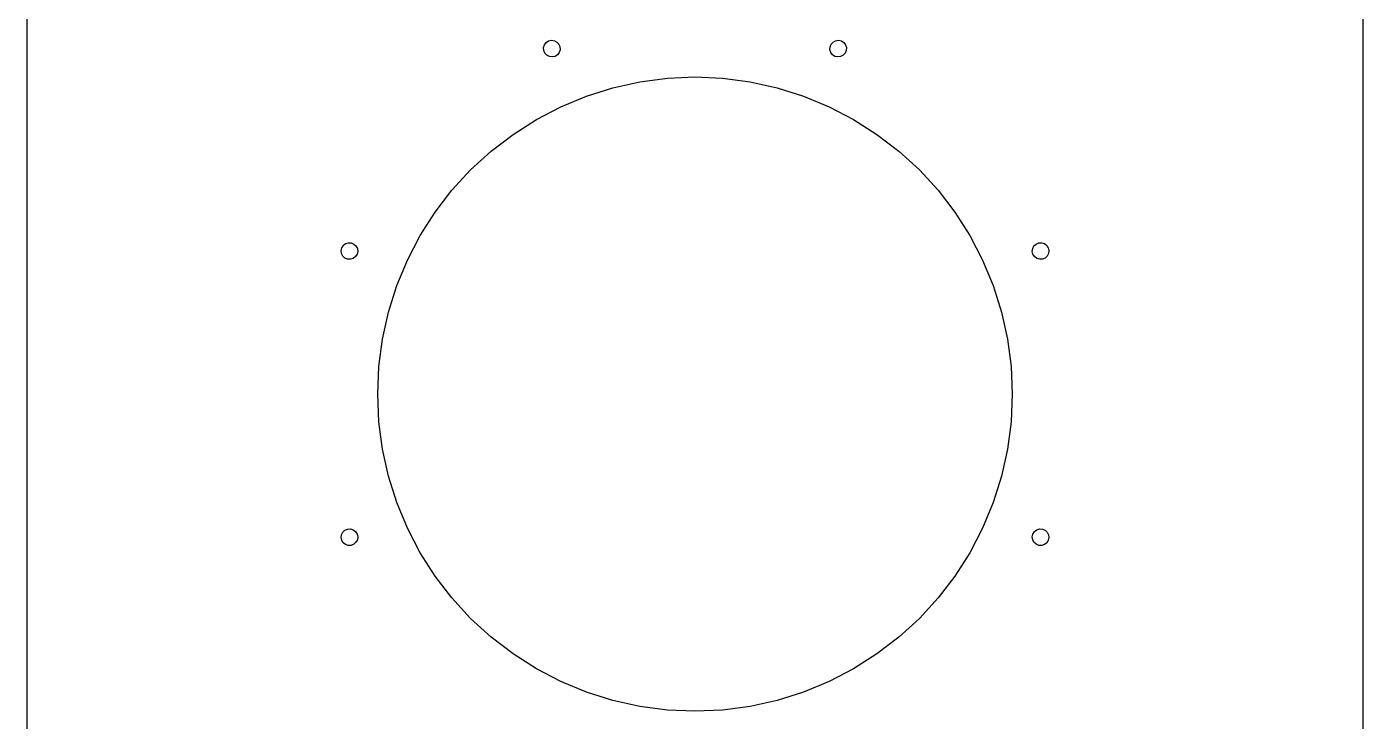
# Model space of a CAD drawing. Header units: metres. Extents: x 0 to 241, y -186 to 186.
# Drawn here: x 0 to 240.8, y -59 to 66.2 of the extents above; entities that cross this region are included whole.
import ezdxf

# ---------------------------------------------------------------- set-up
doc = ezdxf.new("R2010")
doc.units = ezdxf.units.M

msp = doc.modelspace()

# ---------------------------------------------------------------- linework, layer by layer
for p, q in [((0, 186.343), (0, -186.343)), ((240.757, -186.343), (240.757, 186.343)), ((93.1041, 62.4516), (93.2607, 62.9484)), ((93.2607, 62.9484), (93.5779, 63.3617)), ((93.5779, 63.3617), (94.0172, 63.6416)), ((94.0172, 63.6416), (94.5258, 63.7544)), ((94.5258, 63.7544), (95.0423, 63.6864)), ((95.0423, 63.6864), (95.5044, 63.4458)), ((95.5044, 63.4458), (95.8563, 63.0617)), ((95.8563, 63.0617), (96.0557, 62.5804)), ((144.701, 62.5804), (144.901, 63.0617)), ((144.901, 63.0617), (145.253, 63.4458)), ((145.253, 63.4458), (145.715, 63.6864)), ((145.715, 63.6864), (146.231, 63.7544)), ((146.231, 63.7544), (146.74, 63.6416)), ((146.74, 63.6416), (147.179, 63.3617)), ((147.179, 63.3617), (147.496, 62.9484)), ((147.496, 62.9484), (147.653, 62.4516)), ((93.1268, 61.9311), (93.1041, 62.4516)), ((93.3262, 61.4498), (93.1268, 61.9311)), ((93.6781, 61.0658), (93.3262, 61.4498)), ((94.1402, 60.8252), (93.6781, 61.0658)), ((94.6567, 60.7572), (94.1402, 60.8252)), ((95.1653, 60.87), (94.6567, 60.7572)), ((95.6046, 61.1499), (95.1653, 60.87)), ((95.9218, 61.5632), (95.6046, 61.1499)), ((96.0784, 62.06), (95.9218, 61.5632)), ((96.0557, 62.5804), (96.0784, 62.06)), ((144.678, 62.06), (144.701, 62.5804)), ((144.835, 61.5632), (144.678, 62.06)), ((145.152, 61.1499), (144.835, 61.5632)), ((145.592, 60.87), (145.152, 61.1499)), ((146.1, 60.7572), (145.592, 60.87)), ((146.617, 60.8252), (146.1, 60.7572)), ((147.079, 61.0658), (146.617, 60.8252)), ((147.431, 61.4498), (147.079, 61.0658)), ((147.63, 61.9311), (147.431, 61.4498)), ((147.653, 62.4516), (147.63, 61.9311)), ((105.587, 55.2028), (110.454, 56.2819)), ((110.454, 56.2819), (115.397, 56.9327)), ((115.397, 56.9327), (120.378, 57.1502)), ((120.378, 57.1502), (125.359, 56.9327)), ((125.359, 56.9327), (130.302, 56.2819)), ((130.302, 56.2819), (135.17, 55.2028)), ((96.2257, 51.7957), (100.832, 53.7036)), ((100.832, 53.7036), (105.587, 55.2028)), ((135.17, 55.2028), (139.925, 53.7036)), ((139.925, 53.7036), (144.531, 51.7957)), ((91.8033, 49.4935), (96.2257, 51.7957)), ((144.531, 51.7957), (148.954, 49.4935)), ((87.5984, 46.8147), (91.8033, 49.4935)), ((148.954, 49.4935), (153.158, 46.8147)), ((83.643, 43.7796), (87.5984, 46.8147)), ((153.158, 46.8147), (157.114, 43.7796)), ((79.9672, 40.4113), (83.643, 43.7796)), ((157.114, 43.7796), (160.79, 40.4113)), ((76.5989, 36.7354), (79.9672, 40.4113)), ((160.79, 40.4113), (164.158, 36.7354)), ((73.5638, 32.78), (76.5989, 36.7354)), ((164.158, 36.7354), (167.193, 32.78)), ((70.8849, 28.5751), (73.5638, 32.78)), ((167.193, 32.78), (169.872, 28.5751)), ((56.7368, 26.3612), (57.0167, 26.8006)), ((57.0167, 26.8006), (57.43, 27.1177)), ((57.43, 27.1177), (57.9268, 27.2744)), ((57.9268, 27.2744), (58.4473, 27.2516)), ((58.4473, 27.2516), (58.9286, 27.0523)), ((58.9286, 27.0523), (59.3127, 26.7003)), ((59.3127, 26.7003), (59.5532, 26.2383)), ((68.5828, 24.1527), (70.8849, 28.5751)), ((169.872, 28.5751), (172.174, 24.1527)), ((181.204, 26.2383), (181.444, 26.7003)), ((181.444, 26.7003), (181.828, 27.0523)), ((181.828, 27.0523), (182.31, 27.2516)), ((182.31, 27.2516), (182.83, 27.2744)), ((182.83, 27.2744), (183.327, 27.1177)), ((183.327, 27.1177), (183.74, 26.8006)), ((183.74, 26.8006), (184.02, 26.3612)), ((56.6241, 25.8526), (56.7368, 26.3612)), ((56.6921, 25.3361), (56.6241, 25.8526)), ((56.9326, 24.874), (56.6921, 25.3361)), ((57.3167, 24.5221), (56.9326, 24.874)), ((57.798, 24.3227), (57.3167, 24.5221)), ((58.3184, 24.3), (57.798, 24.3227)), ((58.8153, 24.4567), (58.3184, 24.3)), ((59.2286, 24.7738), (58.8153, 24.4567)), ((59.5085, 25.2132), (59.2286, 24.7738)), ((59.6212, 25.7218), (59.5085, 25.2132)), ((59.5532, 26.2383), (59.6212, 25.7218)), ((66.6748, 19.5465), (68.5828, 24.1527)), ((172.174, 24.1527), (174.082, 19.5465)), ((181.136, 25.7218), (181.204, 26.2383)), ((181.248, 25.2132), (181.136, 25.7218)), ((181.528, 24.7738), (181.248, 25.2132)), ((181.942, 24.4567), (181.528, 24.7738)), ((182.438, 24.3), (181.942, 24.4567)), ((182.959, 24.3227), (182.438, 24.3)), ((183.44, 24.5221), (182.959, 24.3227)), ((183.824, 24.874), (183.44, 24.5221)), ((184.065, 25.3361), (183.824, 24.874)), ((184.02, 26.3612), (184.133, 25.8526)), ((184.133, 25.8526), (184.065, 25.3361)), ((65.1756, 14.7915), (66.6748, 19.5465)), ((174.082, 19.5465), (175.581, 14.7915)), ((64.0965, 9.924), (65.1756, 14.7915)), ((175.581, 14.7915), (176.66, 9.924)), ((63.4457, 4.981), (64.0965, 9.924)), ((176.66, 9.924), (177.311, 4.981)), ((63.2283, 0), (63.4457, 4.981)), ((177.311, 4.981), (177.529, 0)), ((63.4457, -4.981), (63.2283, 0)), ((177.529, 0), (177.311, -4.981)), ((64.0965, -9.924), (63.4457, -4.981)), ((177.311, -4.981), (176.66, -9.924)), ((65.1756, -14.7915), (64.0965, -9.924)), ((176.66, -9.924), (175.581, -14.7915)), ((66.6748, -19.5465), (65.1756, -14.7915)), ((175.581, -14.7915), (174.082, -19.5465)), ((68.5828, -24.1527), (66.6748, -19.5465)), ((174.082, -19.5465), (172.174, -24.1527)), ((56.6241, -25.8526), (56.6921, -25.3361)), ((56.7368, -26.3612), (56.6241, -25.8526)), ((56.6921, -25.3361), (56.9326, -24.874)), ((57.0167, -26.8006), (56.7368, -26.3612)), ((56.9326, -24.874), (57.3167, -24.5221)), ((57.3167, -24.5221), (57.798, -24.3227)), ((57.798, -24.3227), (58.3184, -24.3)), ((58.3184, -24.3), (58.8153, -24.4567)), ((58.8153, -24.4567), (59.2286, -24.7738)), ((59.2286, -24.7738), (59.5085, -25.2132)), ((59.5532, -26.2383), (59.3127, -26.7003)), ((59.5085, -25.2132), (59.6212, -25.7218)), ((59.6212, -25.7218), (59.5532, -26.2383)), ((70.8849, -28.5751), (68.5828, -24.1527)), ((172.174, -24.1527), (169.872, -28.5751)), ((181.136, -25.7218), (181.248, -25.2132)), ((181.204, -26.2383), (181.136, -25.7218)), ((181.444, -26.7003), (181.204, -26.2383)), ((181.248, -25.2132), (181.528, -24.7738)), ((181.528, -24.7738), (181.942, -24.4567)), ((181.942, -24.4567), (182.438, -24.3)), ((182.438, -24.3), (182.959, -24.3227)), ((182.959, -24.3227), (183.44, -24.5221)), ((183.44, -24.5221), (183.824, -24.874)), ((184.02, -26.3612), (183.74, -26.8006)), ((183.824, -24.874), (184.065, -25.3361)), ((184.133, -25.8526), (184.02, -26.3612)), ((184.065, -25.3361), (184.133, -25.8526)), ((57.43, -27.1177), (57.0167, -26.8006)), ((57.9268, -27.2744), (57.43, -27.1177)), ((58.4473, -27.2516), (57.9268, -27.2744)), ((58.9286, -27.0523), (58.4473, -27.2516)), ((59.3127, -26.7003), (58.9286, -27.0523)), ((73.5638, -32.78), (70.8849, -28.5751)), ((169.872, -28.5751), (167.193, -32.78)), ((181.828, -27.0523), (181.444, -26.7003)), ((182.31, -27.2516), (181.828, -27.0523)), ((182.83, -27.2744), (182.31, -27.2516)), ((183.327, -27.1177), (182.83, -27.2744)), ((183.74, -26.8006), (183.327, -27.1177)), ((76.5989, -36.7354), (73.5638, -32.78)), ((167.193, -32.78), (164.158, -36.7354)), ((79.9672, -40.4113), (76.5989, -36.7354)), ((164.158, -36.7354), (160.79, -40.4113)), ((83.643, -43.7796), (79.9672, -40.4113)), ((160.79, -40.4113), (157.114, -43.7796)), ((87.5984, -46.8147), (83.643, -43.7796)), ((157.114, -43.7796), (153.158, -46.8147)), ((91.8033, -49.4935), (87.5984, -46.8147)), ((153.158, -46.8147), (148.954, -49.4935)), ((96.2257, -51.7957), (91.8033, -49.4935)), ((148.954, -49.4935), (144.531, -51.7957)), ((100.832, -53.7036), (96.2257, -51.7957)), ((144.531, -51.7957), (139.925, -53.7036)), ((105.587, -55.2028), (100.832, -53.7036)), ((110.454, -56.2819), (105.587, -55.2028)), ((135.17, -55.2028), (130.302, -56.2819)), ((139.925, -53.7036), (135.17, -55.2028)), ((115.397, -56.9327), (110.454, -56.2819)), ((120.378, -57.1502), (115.397, -56.9327)), ((125.359, -56.9327), (120.378, -57.1502)), ((130.302, -56.2819), (125.359, -56.9327))]:
    msp.add_line(p, q)

doc.saveas('drawing.dxf')
